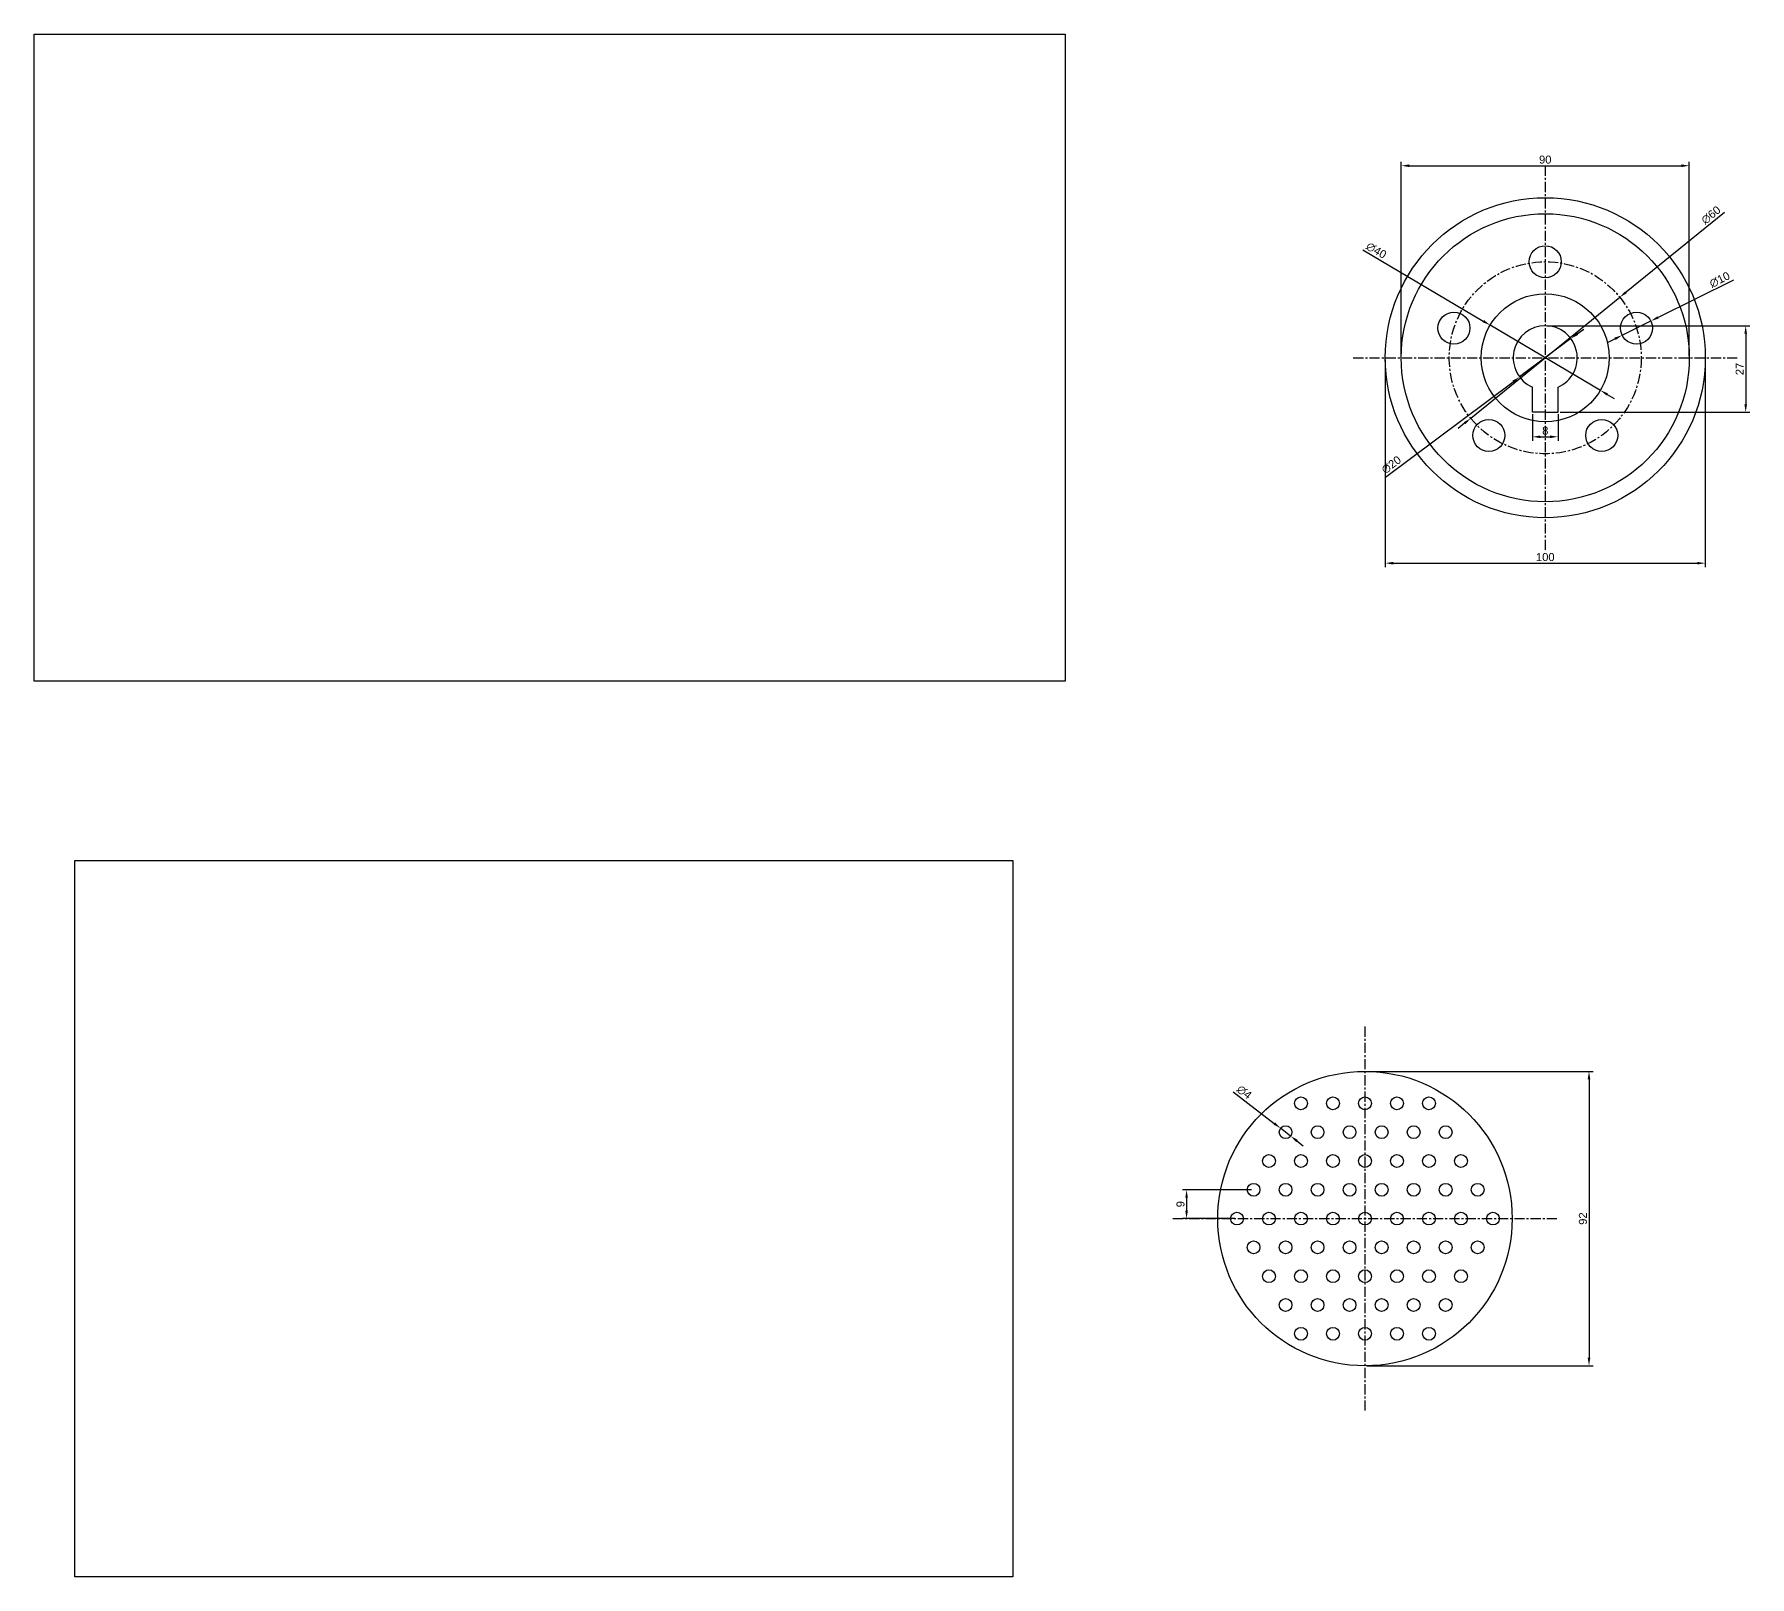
# Model space of a CAD drawing. Header units: millimetres. Extents: x -5 to 691, y 1 to 886.
# Drawn here: x -5 to 531, y 404 to 886 of the extents above; entities that cross this region are included whole.
import ezdxf

# ---------------------------------------------------------------- set-up
doc = ezdxf.new("R2010")
doc.units = ezdxf.units.MM
doc.header["$LTSCALE"] = 0.2
doc.linetypes.add('CENTER', pattern=[50.8, 31.75, -6.35, 6.35, -6.35])
doc.layers.add('中心线', color=1, linetype='CENTER')
doc.layers.add('尺寸线', color=5, linetype='Continuous')
doc.layers.add('可见的轮廓线', color=3, linetype='Continuous', lineweight=30)
doc.styles.get("Standard").update_dxf_attribs({"font": 'arial.ttf'})
doc.dimstyles.new('ISO-25', dxfattribs={"dimtxt": 2.5, "dimasz": 2.5, "dimexe": 1.25, "dimexo": 0.625, "dimtad": 1, "dimtxsty": 'Standard', "dimcen": 2.5, "dimadec": 0, "dimazin": 0, "dimtfac": 1, "dimtmove": 0, "dimatfit": 3, "dimfxl": 1, "dimarcsym": 0})
picture_1 = doc.add_image_def('image4.jpg', size_in_pixel=(554, 423))
picture_2 = doc.add_image_def('image5.jpg', size_in_pixel=(553, 347))

# ---------------------------------------------------------------- blocks, each defined once
blk = doc.blocks.new('*D12')
at = {"layer": 'Defpoints', "color": 0, "ltscale": 0.5, "transparency": 16777216}
for p in [(376.44, 525.14), (355.51, 516.14), (371.25, 516.14)]:
    blk.add_point(p, dxfattribs=at)
at = {"layer": '尺寸线', "color": 0, "lineweight": -2, "ltscale": 0.5, "transparency": 16777216}
for p, q in [((375.82, 525.14), (354.26, 525.14)), ((355.51, 522.64), (355.51, 518.64)), ((370.62, 516.14), (354.26, 516.14))]:
    blk.add_line(p, q, dxfattribs=at)
at = {"layer": '尺寸线', "color": 0, "ltscale": 0.5, "transparency": 16777216}
for points in [[(355.09, 522.64), (355.92, 522.64), (355.51, 525.14)], [(355.09, 518.64), (355.92, 518.64), (355.51, 516.14)]]:
    blk.add_solid(points, dxfattribs=at)
at = {"layer": '尺寸线', "color": 0, "ltscale": 0.5, "transparency": 16777216, "insert": (353.61, 520.64), "char_height": 2.5, "attachment_point": 5, "rotation": 90}
blk.add_mtext('9', dxfattribs=at)
blk = doc.blocks.new('*D15')
at = {"layer": 'Defpoints', "color": 0, "ltscale": 0.5, "transparency": 16777216}
for p in [(450.37, 795.28), (484.8, 774.92)]:
    blk.add_point(p, dxfattribs=at)
at = {"layer": '尺寸线', "color": 0, "lineweight": -2, "ltscale": 0.5, "transparency": 16777216}
for p, q in [((410.53, 818.84), (448.22, 796.56)), ((484.8, 774.92), (450.37, 795.28)), ((486.95, 773.65), (489.1, 772.38))]:
    blk.add_line(p, q, dxfattribs=at)
at = {"layer": '尺寸线', "color": 0, "ltscale": 0.5, "transparency": 16777216}
for points in [[(448.43, 796.91), (448, 796.2), (450.37, 795.28)], [(487.16, 774.01), (486.74, 773.29), (484.8, 774.92)]]:
    blk.add_solid(points, dxfattribs=at)
at = {"layer": '尺寸线', "color": 0, "ltscale": 0.5, "transparency": 16777216, "insert": (414.78, 818.62), "char_height": 2.5, "attachment_point": 5, "rotation": 329.4017}
blk.add_mtext('∅40', dxfattribs=at)
blk = doc.blocks.new('*D16')
at = {"layer": 'Defpoints', "color": 0, "ltscale": 0.5, "transparency": 16777216}
for p in [(475.59, 791.09), (459.57, 779.12)]:
    blk.add_point(p, dxfattribs=at)
at = {"layer": '尺寸线', "color": 0, "lineweight": -2, "ltscale": 0.5, "transparency": 16777216}
for p, q in [((477.6, 792.58), (479.6, 794.08)), ((475.59, 791.09), (459.57, 779.12)), ((417.64, 747.8), (457.57, 777.62))]:
    blk.add_line(p, q, dxfattribs=at)
at = {"layer": '尺寸线', "color": 0, "ltscale": 0.5, "transparency": 16777216}
for points in [[(477.35, 792.92), (477.85, 792.25), (475.59, 791.09)], [(457.32, 777.96), (457.82, 777.29), (459.57, 779.12)]]:
    blk.add_solid(points, dxfattribs=at)
at = {"layer": '尺寸线', "color": 0, "ltscale": 0.5, "transparency": 16777216, "insert": (419.48, 751.64), "char_height": 2.5, "attachment_point": 5, "rotation": 36.7546}
blk.add_mtext('∅20', dxfattribs=at)
blk = doc.blocks.new('*D17')
at = {"layer": 'Defpoints', "color": 0, "ltscale": 0.5, "transparency": 16777216}
for p in [(512.58, 845.1), (422.58, 785.1), (512.58, 785.1)]:
    blk.add_point(p, dxfattribs=at)
at = {"layer": '尺寸线', "color": 0, "lineweight": -2, "ltscale": 0.5, "transparency": 16777216}
for p, q in [((422.58, 785.73), (422.58, 846.35)), ((425.08, 845.1), (510.08, 845.1)), ((512.58, 785.73), (512.58, 846.35))]:
    blk.add_line(p, q, dxfattribs=at)
at = {"layer": '尺寸线', "color": 0, "ltscale": 0.5, "transparency": 16777216}
for points in [[(425.08, 845.52), (425.08, 844.69), (422.58, 845.1)], [(510.08, 845.52), (510.08, 844.69), (512.58, 845.1)]]:
    blk.add_solid(points, dxfattribs=at)
at = {"layer": '尺寸线', "color": 0, "ltscale": 0.5, "transparency": 16777216, "insert": (467.58, 847), "char_height": 2.5, "attachment_point": 5}
blk.add_mtext('90', dxfattribs=at)
blk = doc.blocks.new('*D18')
at = {"layer": 'Defpoints', "color": 0, "ltscale": 0.5, "transparency": 16777216}
for p in [(417.58, 785.1), (517.58, 785.1), (517.58, 720.92)]:
    blk.add_point(p, dxfattribs=at)
at = {"layer": '尺寸线', "color": 0, "lineweight": -2, "ltscale": 0.5, "transparency": 16777216}
for p, q in [((417.58, 784.48), (417.58, 719.67)), ((517.58, 784.48), (517.58, 719.67)), ((420.08, 720.92), (515.08, 720.92))]:
    blk.add_line(p, q, dxfattribs=at)
at = {"layer": '尺寸线', "color": 0, "ltscale": 0.5, "transparency": 16777216}
for points in [[(420.08, 721.33), (420.08, 720.5), (417.58, 720.92)], [(515.08, 721.33), (515.08, 720.5), (517.58, 720.92)]]:
    blk.add_solid(points, dxfattribs=at)
at = {"layer": '尺寸线', "color": 0, "ltscale": 0.5, "transparency": 16777216, "insert": (467.58, 722.82), "char_height": 2.5, "attachment_point": 5}
blk.add_mtext('100', dxfattribs=at)
blk = doc.blocks.new('*D19')
at = {"layer": 'Defpoints', "color": 0, "ltscale": 0.5, "transparency": 16777216}
for p in [(500.59, 796.6), (491.64, 792.15)]:
    blk.add_point(p, dxfattribs=at)
at = {"layer": '尺寸线', "color": 0, "lineweight": -2, "ltscale": 0.5, "transparency": 16777216}
for p, q in [((526.35, 809.39), (502.83, 797.71)), ((491.64, 792.15), (500.59, 796.6)), ((489.4, 791.04), (487.16, 789.92))]:
    blk.add_line(p, q, dxfattribs=at)
at = {"layer": '尺寸线', "color": 0, "ltscale": 0.5, "transparency": 16777216}
for points in [[(502.65, 798.08), (503.02, 797.34), (500.59, 796.6)], [(489.21, 791.41), (489.58, 790.66), (491.64, 792.15)]]:
    blk.add_solid(points, dxfattribs=at)
at = {"layer": '尺寸线', "color": 0, "ltscale": 0.5, "transparency": 16777216, "insert": (522.1, 809.48), "char_height": 2.5, "attachment_point": 5, "rotation": 26.4109}
blk.add_mtext('∅10', dxfattribs=at)
blk = doc.blocks.new('*D20')
at = {"layer": 'Defpoints', "color": 0, "ltscale": 0.5, "transparency": 16777216}
for p in [(490.88, 804.01), (444.29, 766.2)]:
    blk.add_point(p, dxfattribs=at)
at = {"layer": '尺寸线', "color": 0, "lineweight": -2, "ltscale": 0.5, "transparency": 16777216}
for p, q in [((523.54, 830.52), (492.82, 805.58)), ((444.29, 766.2), (490.88, 804.01)), ((442.35, 764.62), (440.41, 763.05))]:
    blk.add_line(p, q, dxfattribs=at)
at = {"layer": '尺寸线', "color": 0, "ltscale": 0.5, "transparency": 16777216}
for points in [[(492.55, 805.91), (493.08, 805.26), (490.88, 804.01)], [(442.09, 764.95), (442.61, 764.3), (444.29, 766.2)]]:
    blk.add_solid(points, dxfattribs=at)
at = {"layer": '尺寸线', "color": 0, "ltscale": 0.5, "transparency": 16777216, "insert": (519.37, 829.67), "char_height": 2.5, "attachment_point": 5, "rotation": 39.0635}
blk.add_mtext('∅60', dxfattribs=at)
blk = doc.blocks.new('*D21')
at = {"layer": 'Defpoints', "color": 0, "ltscale": 0.5, "transparency": 16777216}
for p in [(467.58, 795.1), (471.58, 768.1), (530.21, 768.1)]:
    blk.add_point(p, dxfattribs=at)
at = {"layer": '尺寸线', "color": 0, "lineweight": -2, "ltscale": 0.5, "transparency": 16777216}
for p, q in [((468.21, 795.1), (531.46, 795.1)), ((530.21, 792.6), (530.21, 770.6)), ((472.21, 768.1), (531.46, 768.1))]:
    blk.add_line(p, q, dxfattribs=at)
at = {"layer": '尺寸线', "color": 0, "ltscale": 0.5, "transparency": 16777216}
for points in [[(529.79, 792.6), (530.62, 792.6), (530.21, 795.1)], [(529.79, 770.6), (530.62, 770.6), (530.21, 768.1)]]:
    blk.add_solid(points, dxfattribs=at)
at = {"layer": '尺寸线', "color": 0, "ltscale": 0.5, "transparency": 16777216, "insert": (528.33, 781.6), "char_height": 2.5, "attachment_point": 5, "rotation": 90}
blk.add_mtext('27', dxfattribs=at)
blk = doc.blocks.new('*D22')
at = {"layer": 'Defpoints', "color": 0, "ltscale": 0.5, "transparency": 16777216}
for p in [(463.58, 768.1), (471.58, 768.1), (471.58, 760.41)]:
    blk.add_point(p, dxfattribs=at)
at = {"layer": '尺寸线', "color": 0, "lineweight": -2, "ltscale": 0.5, "transparency": 16777216}
for p, q in [((463.58, 767.48), (463.58, 759.16)), ((471.58, 767.48), (471.58, 759.16)), ((466.08, 760.41), (469.08, 760.41))]:
    blk.add_line(p, q, dxfattribs=at)
at = {"layer": '尺寸线', "color": 0, "ltscale": 0.5, "transparency": 16777216}
for points in [[(466.08, 760.82), (466.08, 759.99), (463.58, 760.41)], [(469.08, 760.82), (469.08, 759.99), (471.58, 760.41)]]:
    blk.add_solid(points, dxfattribs=at)
at = {"layer": '尺寸线', "color": 0, "ltscale": 0.5, "transparency": 16777216, "insert": (467.58, 762.31), "char_height": 2.5, "attachment_point": 5}
blk.add_mtext('8', dxfattribs=at)
blk = doc.blocks.new('*D23')
at = {"layer": 'Defpoints', "color": 0, "ltscale": 0.5, "transparency": 16777216}
for p in [(411.25, 562.14), (411.25, 470.14), (481.25, 470.14)]:
    blk.add_point(p, dxfattribs=at)
at = {"layer": '尺寸线', "color": 0, "lineweight": -2, "ltscale": 0.5, "transparency": 16777216}
for p, q in [((411.87, 562.14), (482.5, 562.14)), ((481.25, 559.64), (481.25, 472.64)), ((411.87, 470.14), (482.5, 470.14))]:
    blk.add_line(p, q, dxfattribs=at)
at = {"layer": '尺寸线', "color": 0, "ltscale": 0.5, "transparency": 16777216}
for points in [[(480.83, 559.64), (481.66, 559.64), (481.25, 562.14)], [(480.83, 472.64), (481.66, 472.64), (481.25, 470.14)]]:
    blk.add_solid(points, dxfattribs=at)
at = {"layer": '尺寸线', "color": 0, "ltscale": 0.5, "transparency": 16777216, "insert": (479.35, 516.14), "char_height": 2.5, "attachment_point": 5, "rotation": 90}
blk.add_mtext('92', dxfattribs=at)
blk = doc.blocks.new('*D24')
at = {"layer": 'Defpoints', "color": 0, "ltscale": 0.5, "transparency": 16777216}
for p in [(384.86, 544.36), (388.03, 541.92)]:
    blk.add_point(p, dxfattribs=at)
at = {"layer": '尺寸线', "color": 0, "lineweight": -2, "ltscale": 0.5, "transparency": 16777216}
for p, q in [((370.1, 555.78), (382.88, 545.89)), ((388.03, 541.92), (384.86, 544.36)), ((390, 540.39), (391.98, 538.86))]:
    blk.add_line(p, q, dxfattribs=at)
at = {"layer": '尺寸线', "color": 0, "ltscale": 0.5, "transparency": 16777216}
for points in [[(383.14, 546.22), (382.63, 545.56), (384.86, 544.36)], [(390.26, 540.72), (389.75, 540.06), (388.03, 541.92)]]:
    blk.add_solid(points, dxfattribs=at)
at = {"layer": '尺寸线', "color": 0, "ltscale": 0.5, "transparency": 16777216, "insert": (373.52, 555.63), "char_height": 2.5, "attachment_point": 5, "rotation": 322.2729}
blk.add_mtext('∅4', dxfattribs=at)

msp = doc.modelspace()

# ---------------------------------------------------------------- linework, layer by layer
at = {"layer": '中心线', "ltscale": 0.5}
for p, q in [((467.583, 845.102), (467.583, 725.102)), ((407.583, 785.102), (527.583, 785.102)), ((411.248, 576.14), (411.248, 456.14)), ((351.248, 516.14), (471.248, 516.14))]:
    msp.add_line(p, q, dxfattribs=at)
msp.add_circle((467.583, 785.102), 30, dxfattribs=at)
at = {"layer": '可见的轮廓线', "ltscale": 0.5}
for p, q in [((463.583, 768.102), (463.583, 775.937)), ((471.583, 768.102), (471.583, 775.937)), ((467.583, 768.102), (463.583, 768.102)), ((467.583, 768.102), (467.583, 768.102)), ((467.583, 768.102), (467.583, 768.102)), ((467.583, 768.102), (471.583, 768.102))]:
    msp.add_line(p, q, dxfattribs=at)
for centre, radius in [((467.583, 785.102), 50), ((467.583, 785.102), 45), ((467.583, 815.102), 5), ((467.583, 785.102), 20), ((439.051, 794.373), 5), ((496.114, 794.373), 5), ((449.949, 760.832), 5), ((485.216, 760.832), 5), ((411.248, 516.14), 46), ((391.248, 552.14), 2), ((401.248, 552.14), 2), ((411.248, 552.14), 2), ((411.248, 552.14), 2), ((421.248, 552.14), 2), ((431.248, 552.14), 2), ((386.444, 543.14), 2), ((396.444, 543.14), 2), ((406.444, 543.14), 2), ((416.444, 543.14), 2), ((416.444, 543.14), 2), ((426.444, 543.14), 2), ((436.444, 543.14), 2), ((381.248, 534.14), 2), ((391.248, 534.14), 2), ((401.248, 534.14), 2), ((411.248, 534.14), 2), ((411.248, 534.14), 2), ((421.248, 534.14), 2), ((431.248, 534.14), 2), ((441.248, 534.14), 2), ((376.444, 525.14), 2), ((386.444, 525.14), 2), ((396.444, 525.14), 2), ((406.444, 525.14), 2), ((416.444, 525.14), 2), ((416.444, 525.14), 2), ((426.444, 525.14), 2), ((436.444, 525.14), 2), ((446.444, 525.14), 2), ((371.248, 516.14), 2), ((371.248, 516.14), 2), ((381.248, 516.14), 2), ((381.248, 516.14), 2), ((391.248, 516.14), 2), ((391.248, 516.14), 2), ((401.248, 516.14), 2), ((401.248, 516.14), 2), ((411.248, 516.14), 2), ((411.248, 516.14), 2), ((411.248, 516.14), 2), ((411.248, 516.14), 2), ((421.248, 516.14), 2), ((421.248, 516.14), 2), ((431.248, 516.14), 2), ((431.248, 516.14), 2), ((441.248, 516.14), 2), ((441.248, 516.14), 2), ((451.248, 516.14), 2), ((451.248, 516.14), 2), ((376.444, 507.14), 2), ((386.444, 507.14), 2), ((396.444, 507.14), 2), ((406.444, 507.14), 2), ((416.444, 507.14), 2), ((416.444, 507.14), 2), ((426.444, 507.14), 2), ((436.444, 507.14), 2), ((446.444, 507.14), 2), ((381.248, 498.14), 2), ((391.248, 498.14), 2), ((401.248, 498.14), 2), ((411.248, 498.14), 2), ((411.248, 498.14), 2), ((421.248, 498.14), 2), ((431.248, 498.14), 2), ((441.248, 498.14), 2), ((386.444, 489.14), 2), ((396.444, 489.14), 2), ((406.444, 489.14), 2), ((416.444, 489.14), 2), ((416.444, 489.14), 2), ((426.444, 489.14), 2), ((436.444, 489.14), 2), ((391.248, 480.14), 2), ((401.248, 480.14), 2), ((411.248, 480.14), 2), ((411.248, 480.14), 2), ((421.248, 480.14), 2), ((431.248, 480.14), 2)]:
    msp.add_circle(centre, radius, dxfattribs=at)
msp.add_arc((467.583, 785.102), 10, 293.57818, 246.42182, dxfattribs=at)

# ---------------------------------------------------------------- dimensions: what is measured, and where the dimension line sits
at = {"layer": '尺寸线', "ltscale": 0.5}
dim = msp.add_linear_dim(base=(512.583, 845.102), p1=(422.583, 785.102), p2=(512.583, 785.102), dimstyle='ISO-25', dxfattribs=at)
dim.commit()
dim.dimension.update_dxf_attribs({"geometry": '*D17', "text_midpoint": (467.583, 845.102), "dimtype": 160})
for p1, p2, picture, middle in [((444.289, 766.197), (490.876, 804.008), '*D20', (520.613, 828.143)), ((484.798, 774.922), (450.368, 795.283), '*D15', (413.778, 816.92)), ((491.636, 792.149), (500.593, 796.597), '*D19', (522.972, 807.712)), ((475.595, 791.086), (459.571, 779.119), '*D16', (420.657, 750.056)), ((388.026, 541.917), (384.862, 544.364), '*D24', (372.315, 554.071))]:
    dim = msp.add_diameter_dim_2p(p1=p1, p2=p2, dimstyle='ISO-25', dxfattribs=at)
    dim.commit()
    dim.dimension.update_dxf_attribs({"geometry": picture, "text_midpoint": middle, "dimtype": 163})
for base, p1, p2, picture, middle in [((530.207, 768.102), (467.583, 795.102), (471.583, 768.102), '*D21', (528.327, 781.602)), ((481.248, 470.14), (411.248, 562.14), (411.248, 470.14), '*D23', (479.346, 516.14)), ((355.507, 516.14), (376.444, 525.14), (371.248, 516.14), '*D12', (353.606, 520.64))]:
    dim = msp.add_linear_dim(base=base, p1=p1, p2=p2, angle=90, dimstyle='ISO-25', dxfattribs=at)
    dim.commit()
    dim.dimension.update_dxf_attribs({"geometry": picture, "text_midpoint": middle})
for base, p1, p2, picture, middle in [((517.583, 720.918), (417.583, 785.102), (517.583, 785.102), '*D18', (467.583, 722.819)), ((471.583, 760.405), (463.583, 768.102), (471.583, 768.102), '*D22', (467.583, 762.307))]:
    dim = msp.add_linear_dim(base=base, p1=p1, p2=p2, dimstyle='ISO-25', dxfattribs=at)
    dim.commit()
    dim.dimension.update_dxf_attribs({"geometry": picture, "text_midpoint": middle})

# ---------------------------------------------------------------- pictures from other files: only their frames are drawn
at = {"layer": '可见的轮廓线', "ltscale": 0.5}
image = msp.add_image(picture_2, insert=(-4.527, 684.043), size_in_units=(322.11, 202.119), dxfattribs=at)
image.dxf.flags = 7
image = msp.add_image(picture_1, insert=(8.166, 404.251), size_in_units=(293.082, 223.779), dxfattribs=at)
image.dxf.flags = 7

doc.saveas('drawing.dxf')
